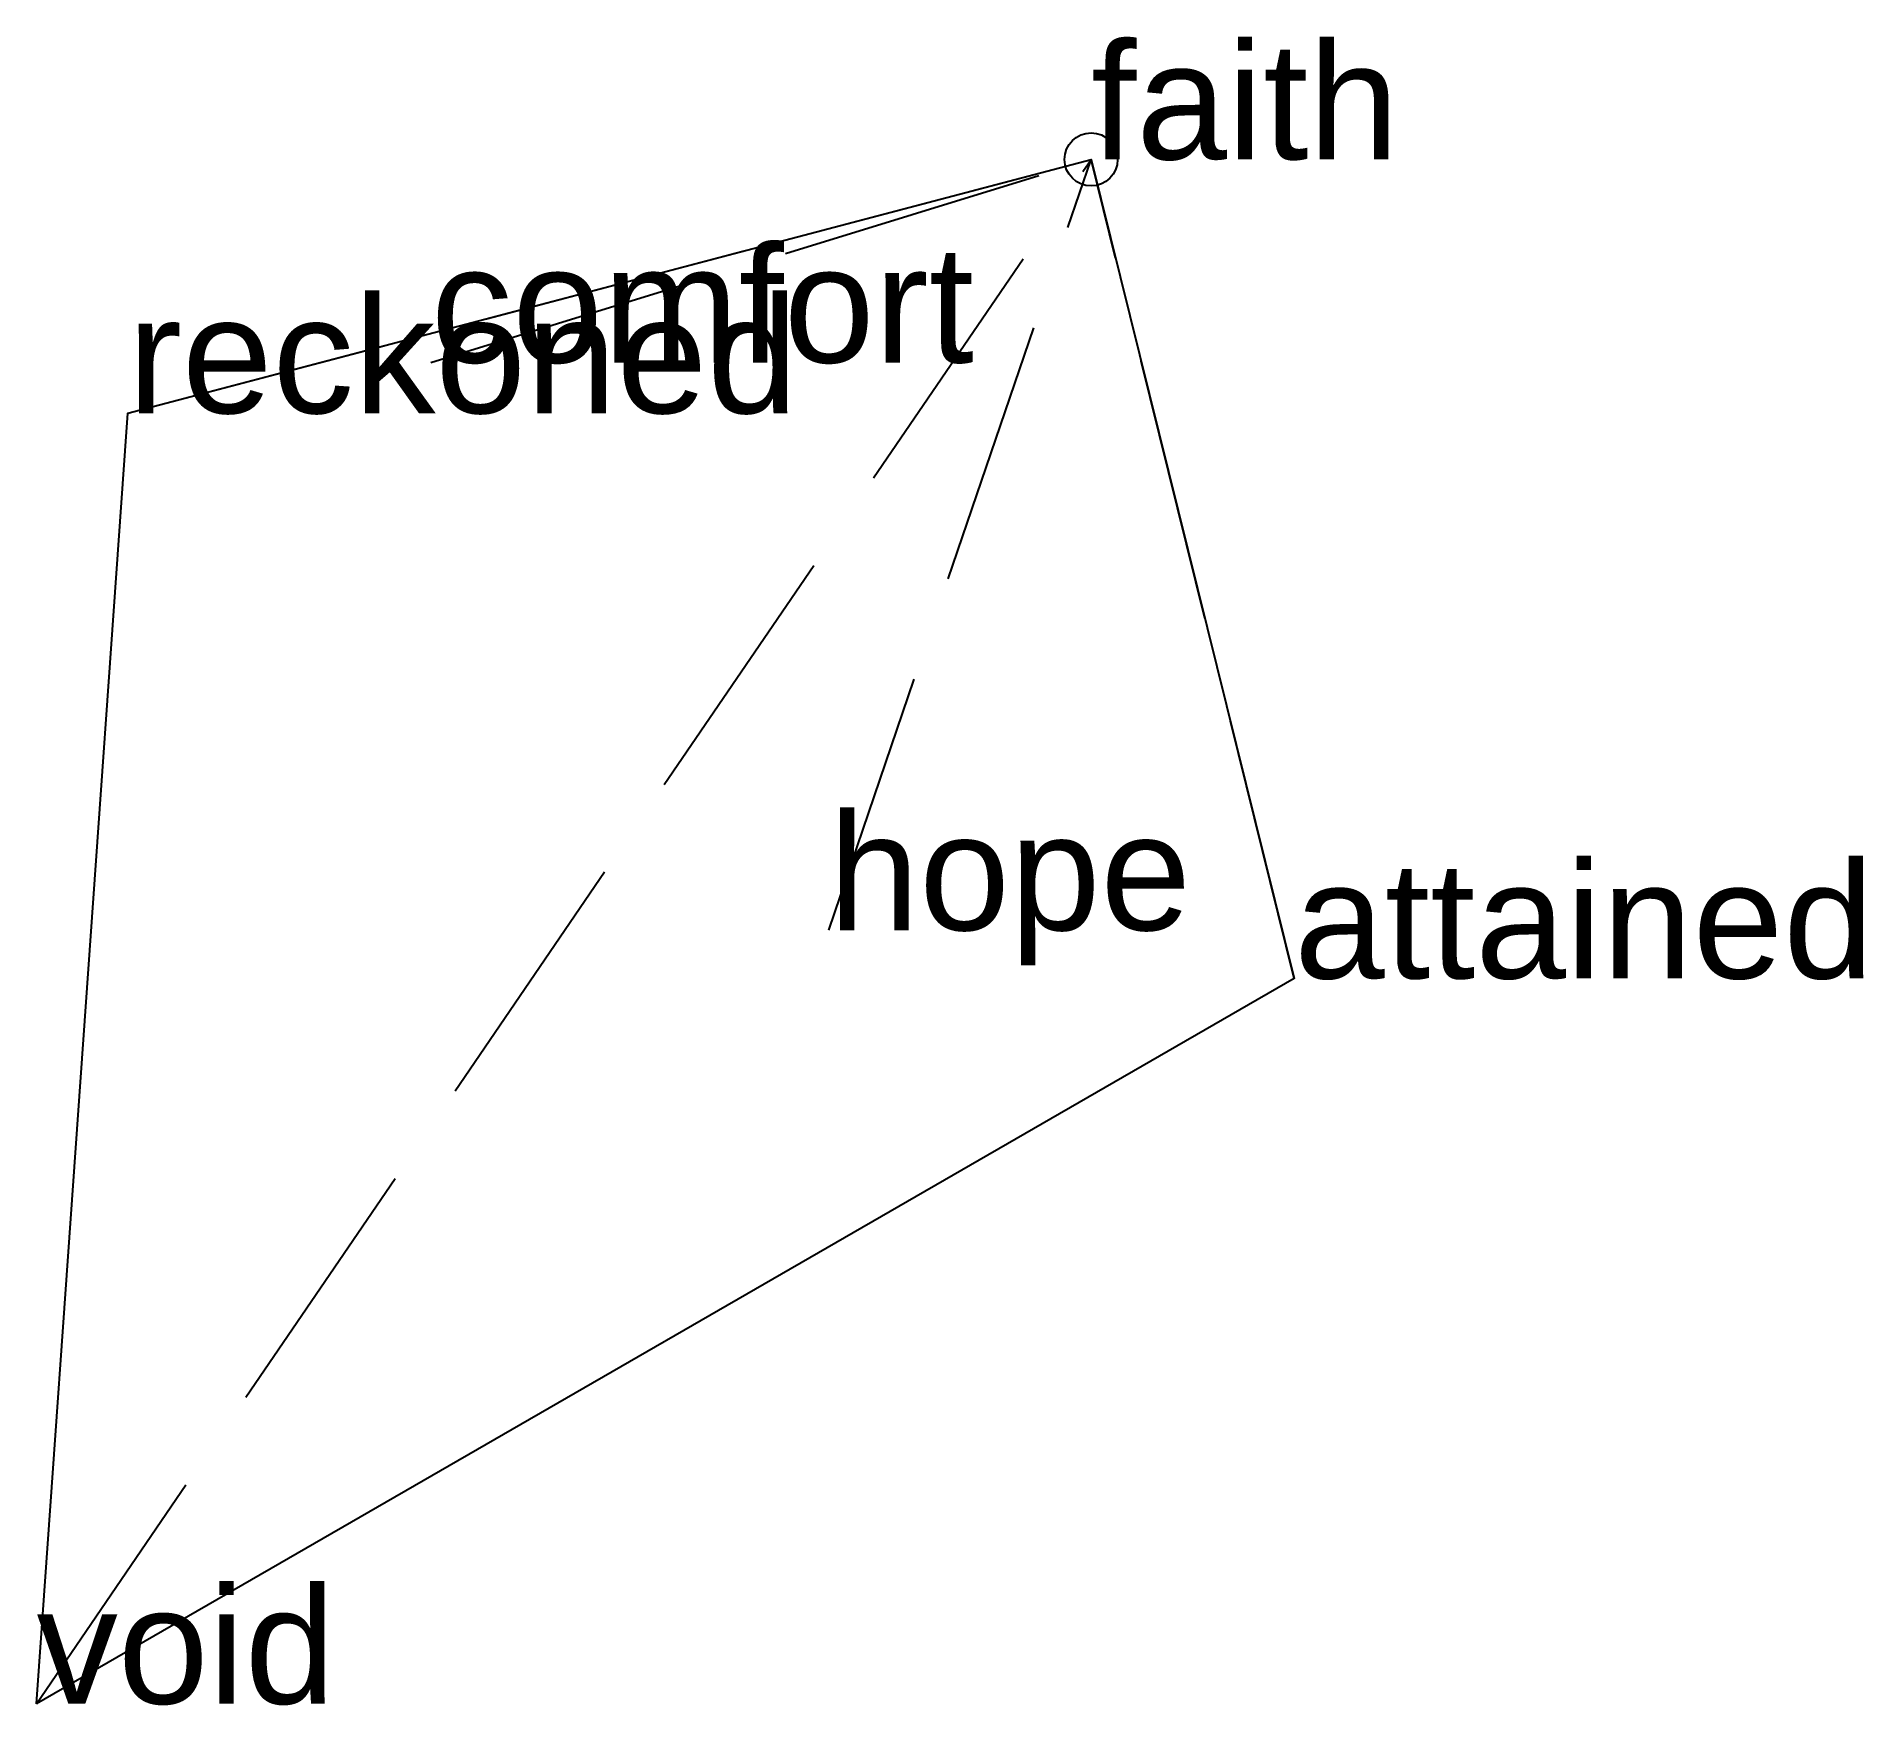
# Model space of a CAD drawing. Extents: x -0.99 to 0.73, y -1.46 to 0.12.
import ezdxf

# ---------------------------------------------------------------- set-up
doc = ezdxf.new("R2010")
doc.units = 0
doc.linetypes.add('DASHED2', pattern=[0.3, 0.25, -0.05])
doc.layers.add('TEXT', color=1, linetype='CONTINUOUS')
doc.styles.get("Standard").update_dxf_attribs({"font": 'arial.ttf'})

msp = doc.modelspace()

# ---------------------------------------------------------------- linework, layer by layer
at = {"linetype": 'DASHED2'}
for p in [(-0.9947, -1.4565), (-0.9087, -0.2394), (-0.6227, -0.1917), (-0.2475, -0.727), (0, 0), (0.1916, -0.7725)]:
    msp.add_line(p, (0, 0), dxfattribs=at)
msp.add_circle((0, 0), 0.025)
at = {"layer": 'OUTLINE', "linetype": 'CONTINUOUS'}
msp.add_polyline3d([(-0.9947, -1.4565, 0), (-0.9087, -0.2394, 0), (0, 0, 0), (0.1916, -0.7725, 0), (-0.9947, -1.4565, 0)], close=True, dxfattribs=at)

# ---------------------------------------------------------------- texts
at = {"layer": 'TEXT'}
for s, p in [('faith', (0, 0)), ('comfort', (-0.6227, -0.1917)), ('reckoned', (-0.9087, -0.2394)), ('hope', (-0.2475, -0.727)), ('attained', (0.1916, -0.7725)), ('void', (-0.9947, -1.4565))]:
    msp.add_text(s, height=0.11, dxfattribs=at).set_placement(p)

doc.saveas('drawing.dxf')
